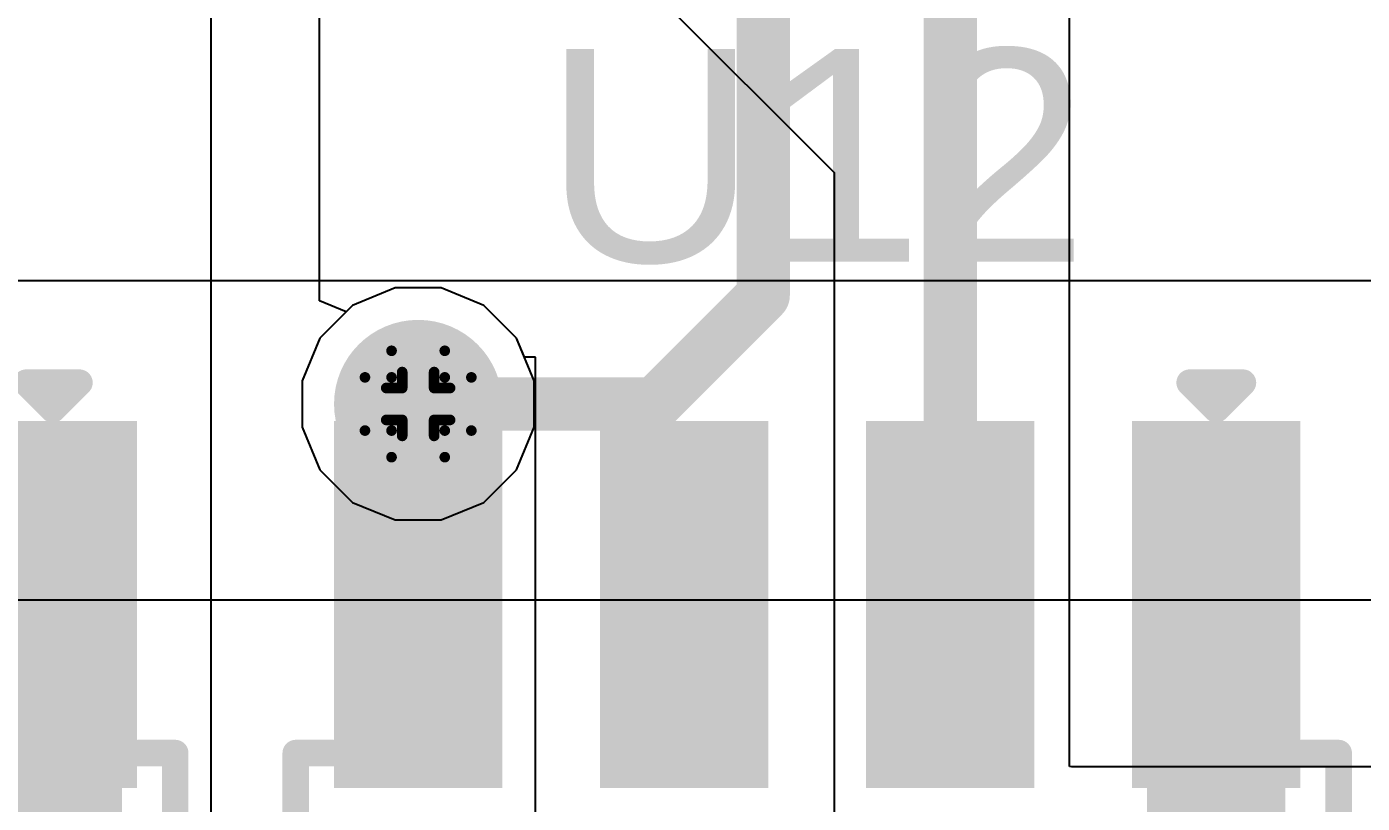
# Model space of a CAD drawing. Header units: inches. Extents: x -4 to 5258, y -4 to 5281.
# Drawn here: x 64.13 to 70.5, y 18.59 to 22.3 of the extents above; entities that cross this region are included whole.
import ezdxf

# ---------------------------------------------------------------- set-up
doc = ezdxf.new("R2010")
doc.units = ezdxf.units.IN
for name, color, linetype in [('Bottom Layer', 5, 'Continuous'), ('Bottom Solder', 6, 'Continuous'), ('Drill Drawing', 1, 'Continuous'), ('Layer 1', 16, 'Continuous'), ('Layer 2', 76, 'Continuous'), ('Top Layer', 1, 'Continuous'), ('Top Overlay', 2, 'Continuous'), ('Top Paste', 8, 'Continuous'), ('Top Solder', 216, 'Continuous'), ('Via Holes', 16, 'Continuous')]:
    doc.layers.add(name, color=color, linetype=linetype)
doc.styles.add('Arial', font='', dxfattribs={"height": 0.2})
doc.styles.get('Arial').set_extended_font_data('Arial')

# ---------------------------------------------------------------- blocks, each defined once
blk = doc.blocks.new('SOIC_8_19')
at = {"layer": 'Top Layer'}
for points in [[(-1.925, 2.205), (-1.925, 1.605), (-3.475, 1.605), (-3.475, 2.205)], [(3.475, 2.205), (3.475, 1.605), (1.925, 1.605), (1.925, 2.205)], [(-1.925, 0.935), (-1.925, 0.335), (-3.475, 0.335), (-3.475, 0.935)], [(3.475, 0.935), (3.475, 0.335), (1.925, 0.335), (1.925, 0.935)], [(-1.925, -0.335), (-1.925, -0.935), (-3.475, -0.935), (-3.475, -0.335)], [(3.475, -0.335), (3.475, -0.935), (1.925, -0.935), (1.925, -0.335)], [(-1.925, -1.605), (-1.925, -2.205), (-3.475, -2.205), (-3.475, -1.605)], [(3.475, -1.605), (3.475, -2.205), (1.925, -2.205), (1.925, -1.605)]]:
    blk.add_hatch(color=1, dxfattribs=at).paths.add_polyline_path(points)
at = {"layer": 'Top Overlay'}
blk.add_hatch(color=2, dxfattribs=at).paths.add_polyline_path([(-1.8278, 1.5748), (-1.4976, 1.5748), (-1.4976, 2.2352), (-1.8278, 2.2352)])
at = {"layer": 'Top Paste'}
for points in [[(-1.925, 2.205), (-1.925, 1.605), (-3.475, 1.605), (-3.475, 2.205)], [(3.475, 2.205), (3.475, 1.605), (1.925, 1.605), (1.925, 2.205)], [(-1.925, 0.935), (-1.925, 0.335), (-3.475, 0.335), (-3.475, 0.935)], [(3.475, 0.935), (3.475, 0.335), (1.925, 0.335), (1.925, 0.935)], [(-1.925, -0.335), (-1.925, -0.935), (-3.475, -0.935), (-3.475, -0.335)], [(3.475, -0.335), (3.475, -0.935), (1.925, -0.935), (1.925, -0.335)], [(-1.925, -1.605), (-1.925, -2.205), (-3.475, -2.205), (-3.475, -1.605)], [(3.475, -1.605), (3.475, -2.205), (1.925, -2.205), (1.925, -1.605)]]:
    blk.add_hatch(color=8, dxfattribs=at).paths.add_polyline_path(points)
at = {"layer": 'Top Solder'}
for points in [[(-1.8234, 2.3066), (-1.8234, 1.5034), (-3.5766, 1.5034), (-3.5766, 2.3066)], [(3.5766, 2.3066), (3.5766, 1.5034), (1.8234, 1.5034), (1.8234, 2.3066)], [(-1.8234, 1.0366), (-1.8234, 0.2334), (-3.5766, 0.2334), (-3.5766, 1.0366)], [(3.5766, 1.0366), (3.5766, 0.2334), (1.8234, 0.2334), (1.8234, 1.0366)], [(-1.8234, -0.2334), (-1.8234, -1.0366), (-3.5766, -1.0366), (-3.5766, -0.2334)], [(3.5766, -0.2334), (3.5766, -1.0366), (1.8234, -1.0366), (1.8234, -0.2334)], [(-1.8234, -1.5034), (-1.8234, -2.3066), (-3.5766, -2.3066), (-3.5766, -1.5034)], [(3.5766, -1.5034), (3.5766, -2.3066), (1.8234, -2.3066), (1.8234, -1.5034)]]:
    blk.add_hatch(color=216, dxfattribs=at).paths.add_polyline_path(points)
at = {"layer": 'Top Overlay'}
for points in [[(1.9906, 2.4892, 0.127, 0.127, 0), (-1.9906, 2.4892, 0.127, 0.127, 0)], [(-1.9906, 2.3114, 0.127, 0.127, 0), (-1.9906, 2.4892, 0.127, 0.127, 0)], [(1.9906, 2.3114, 0.127, 0.127, 0), (1.9906, 2.4892, 0.127, 0.127, 0)], [(-3.7592, 1.778, 0.127, 0.127, 0), (-3.7592, 2.032, 0.127, 0.127, 0)], [(-3.6322, 1.905, 0.127, 0.127, 0), (-3.7592, 2.032, 0.127, 0.127, 0)], [(-3.7592, 1.778, 0.127, 0.127, 0), (-3.6322, 1.905, 0.127, 0.127, 0)], [(-1.9906, -2.4892, 0.127, 0.127, 0), (-1.9906, -2.3114, 0.127, 0.127, 0)], [(1.9906, -2.4892, 0.127, 0.127, 0), (1.9906, -2.3114, 0.127, 0.127, 0)], [(1.9906, -2.4892, 0.127, 0.127, 0), (-1.9906, -2.4892, 0.127, 0.127, 0)]]:
    blk.add_lwpolyline(points, format="xyseb", dxfattribs=at)
for points in [[(-2.0223, 2.4892, 0.0635, 0.0635, 1), (-1.9588, 2.4892, 0.0635, 0.0635, 1)], [(-2.0223, 2.4892, 0.0635, 0.0635, 1), (-1.9588, 2.4892, 0.0635, 0.0635, 1)], [(1.9588, 2.4892, 0.0635, 0.0635, 1), (2.0223, 2.4892, 0.0635, 0.0635, 1)], [(1.9588, 2.4892, 0.0635, 0.0635, 1), (2.0223, 2.4892, 0.0635, 0.0635, 1)], [(-2.0223, 2.3114, 0.0635, 0.0635, 1), (-1.9588, 2.3114, 0.0635, 0.0635, 1)], [(1.9588, 2.3114, 0.0635, 0.0635, 1), (2.0223, 2.3114, 0.0635, 0.0635, 1)], [(-3.791, 2.032, 0.0635, 0.0635, 1), (-3.7275, 2.032, 0.0635, 0.0635, 1)], [(-3.791, 2.032, 0.0635, 0.0635, 1), (-3.7275, 2.032, 0.0635, 0.0635, 1)], [(-3.6639, 1.905, 0.0635, 0.0635, 1), (-3.6004, 1.905, 0.0635, 0.0635, 1)], [(-3.6639, 1.905, 0.0635, 0.0635, 1), (-3.6004, 1.905, 0.0635, 0.0635, 1)], [(-3.791, 1.778, 0.0635, 0.0635, 1), (-3.7275, 1.778, 0.0635, 0.0635, 1)], [(-3.791, 1.778, 0.0635, 0.0635, 1), (-3.7275, 1.778, 0.0635, 0.0635, 1)], [(-2.0223, -2.3114, 0.0635, 0.0635, 1), (-1.9588, -2.3114, 0.0635, 0.0635, 1)], [(1.9588, -2.3114, 0.0635, 0.0635, 1), (2.0223, -2.3114, 0.0635, 0.0635, 1)], [(-2.0223, -2.4892, 0.0635, 0.0635, 1), (-1.9588, -2.4892, 0.0635, 0.0635, 1)], [(-2.0223, -2.4892, 0.0635, 0.0635, 1), (-1.9588, -2.4892, 0.0635, 0.0635, 1)], [(1.9588, -2.4892, 0.0635, 0.0635, 1), (2.0223, -2.4892, 0.0635, 0.0635, 1)], [(1.9588, -2.4892, 0.0635, 0.0635, 1), (2.0223, -2.4892, 0.0635, 0.0635, 1)]]:
    blk.add_lwpolyline(points, format="xyseb", close=True, dxfattribs=at)
blk = doc.blocks.new('SOIC_8_21')
at = {"layer": 'Top Layer'}
for points in [[(-1.925, 2.205), (-1.925, 1.605), (-3.475, 1.605), (-3.475, 2.205)], [(3.475, 2.205), (3.475, 1.605), (1.925, 1.605), (1.925, 2.205)], [(-1.925, 0.935), (-1.925, 0.335), (-3.475, 0.335), (-3.475, 0.935)], [(3.475, 0.935), (3.475, 0.335), (1.925, 0.335), (1.925, 0.935)], [(-1.925, -0.335), (-1.925, -0.935), (-3.475, -0.935), (-3.475, -0.335)], [(3.475, -0.335), (3.475, -0.935), (1.925, -0.935), (1.925, -0.335)], [(-1.925, -1.605), (-1.925, -2.205), (-3.475, -2.205), (-3.475, -1.605)], [(3.475, -1.605), (3.475, -2.205), (1.925, -2.205), (1.925, -1.605)]]:
    blk.add_hatch(color=1, dxfattribs=at).paths.add_polyline_path(points)
at = {"layer": 'Top Overlay'}
blk.add_hatch(color=2, dxfattribs=at).paths.add_polyline_path([(-1.8277, 1.5748), (-1.4975, 1.5748), (-1.4975, 2.2352), (-1.8277, 2.2352)])
at = {"layer": 'Top Paste'}
for points in [[(-1.925, 2.205), (-1.925, 1.605), (-3.475, 1.605), (-3.475, 2.205)], [(3.475, 2.205), (3.475, 1.605), (1.925, 1.605), (1.925, 2.205)], [(-1.925, 0.935), (-1.925, 0.335), (-3.475, 0.335), (-3.475, 0.935)], [(3.475, 0.935), (3.475, 0.335), (1.925, 0.335), (1.925, 0.935)], [(-1.925, -0.335), (-1.925, -0.935), (-3.475, -0.935), (-3.475, -0.335)], [(3.475, -0.335), (3.475, -0.935), (1.925, -0.935), (1.925, -0.335)], [(-1.925, -1.605), (-1.925, -2.205), (-3.475, -2.205), (-3.475, -1.605)], [(3.475, -1.605), (3.475, -2.205), (1.925, -2.205), (1.925, -1.605)]]:
    blk.add_hatch(color=8, dxfattribs=at).paths.add_polyline_path(points)
at = {"layer": 'Top Solder'}
for points in [[(-1.8234, 2.3066), (-1.8234, 1.5034), (-3.5766, 1.5034), (-3.5766, 2.3066)], [(3.5766, 2.3066), (3.5766, 1.5034), (1.8234, 1.5034), (1.8234, 2.3066)], [(-1.8234, 1.0366), (-1.8234, 0.2334), (-3.5766, 0.2334), (-3.5766, 1.0366)], [(3.5766, 1.0366), (3.5766, 0.2334), (1.8234, 0.2334), (1.8234, 1.0366)], [(-1.8234, -0.2334), (-1.8234, -1.0366), (-3.5766, -1.0366), (-3.5766, -0.2334)], [(3.5766, -0.2334), (3.5766, -1.0366), (1.8234, -1.0366), (1.8234, -0.2334)], [(-1.8234, -1.5034), (-1.8234, -2.3066), (-3.5766, -2.3066), (-3.5766, -1.5034)], [(3.5766, -1.5034), (3.5766, -2.3066), (1.8234, -2.3066), (1.8234, -1.5034)]]:
    blk.add_hatch(color=216, dxfattribs=at).paths.add_polyline_path(points)
at = {"layer": 'Top Overlay'}
for points in [[(1.9906, 2.4892, 0.127, 0.127, 0), (-1.9906, 2.4892, 0.127, 0.127, 0)], [(-1.9906, 2.3114, 0.127, 0.127, 0), (-1.9906, 2.4892, 0.127, 0.127, 0)], [(1.9906, 2.3114, 0.127, 0.127, 0), (1.9906, 2.4892, 0.127, 0.127, 0)], [(-3.7592, 1.778, 0.127, 0.127, 0), (-3.7592, 2.032, 0.127, 0.127, 0)], [(-3.6322, 1.905, 0.127, 0.127, 0), (-3.7592, 2.032, 0.127, 0.127, 0)], [(-3.7592, 1.778, 0.127, 0.127, 0), (-3.6322, 1.905, 0.127, 0.127, 0)], [(-1.9906, -2.4892, 0.127, 0.127, 0), (-1.9906, -2.3114, 0.127, 0.127, 0)], [(1.9906, -2.4892, 0.127, 0.127, 0), (1.9906, -2.3114, 0.127, 0.127, 0)], [(1.9906, -2.4892, 0.127, 0.127, 0), (-1.9906, -2.4892, 0.127, 0.127, 0)]]:
    blk.add_lwpolyline(points, format="xyseb", dxfattribs=at)
for points in [[(-2.0223, 2.4892, 0.0635, 0.0635, 1), (-1.9588, 2.4892, 0.0635, 0.0635, 1)], [(-2.0223, 2.4892, 0.0635, 0.0635, 1), (-1.9588, 2.4892, 0.0635, 0.0635, 1)], [(1.9588, 2.4892, 0.0635, 0.0635, 1), (2.0223, 2.4892, 0.0635, 0.0635, 1)], [(1.9588, 2.4892, 0.0635, 0.0635, 1), (2.0223, 2.4892, 0.0635, 0.0635, 1)], [(-2.0223, 2.3114, 0.0635, 0.0635, 1), (-1.9588, 2.3114, 0.0635, 0.0635, 1)], [(1.9588, 2.3114, 0.0635, 0.0635, 1), (2.0223, 2.3114, 0.0635, 0.0635, 1)], [(-3.791, 2.032, 0.0635, 0.0635, 1), (-3.7275, 2.032, 0.0635, 0.0635, 1)], [(-3.791, 2.032, 0.0635, 0.0635, 1), (-3.7275, 2.032, 0.0635, 0.0635, 1)], [(-3.6639, 1.905, 0.0635, 0.0635, 1), (-3.6004, 1.905, 0.0635, 0.0635, 1)], [(-3.6639, 1.905, 0.0635, 0.0635, 1), (-3.6004, 1.905, 0.0635, 0.0635, 1)], [(-3.791, 1.778, 0.0635, 0.0635, 1), (-3.7275, 1.778, 0.0635, 0.0635, 1)], [(-3.791, 1.778, 0.0635, 0.0635, 1), (-3.7275, 1.778, 0.0635, 0.0635, 1)], [(-2.0223, -2.3114, 0.0635, 0.0635, 1), (-1.9588, -2.3114, 0.0635, 0.0635, 1)], [(1.9588, -2.3114, 0.0635, 0.0635, 1), (2.0223, -2.3114, 0.0635, 0.0635, 1)], [(-2.0223, -2.4892, 0.0635, 0.0635, 1), (-1.9588, -2.4892, 0.0635, 0.0635, 1)], [(-2.0223, -2.4892, 0.0635, 0.0635, 1), (-1.9588, -2.4892, 0.0635, 0.0635, 1)], [(1.9588, -2.4892, 0.0635, 0.0635, 1), (2.0223, -2.4892, 0.0635, 0.0635, 1)], [(1.9588, -2.4892, 0.0635, 0.0635, 1), (2.0223, -2.4892, 0.0635, 0.0635, 1)]]:
    blk.add_lwpolyline(points, format="xyseb", close=True, dxfattribs=at)

msp = doc.modelspace()

# ---------------------------------------------------------------- hatches: boundary and pattern name
at = {"layer": 'Bottom Layer'}
h = msp.add_hatch(color=5, dxfattribs=at)
edge = h.paths.add_edge_path()
edge.add_arc((65.9946, 20.4956), 0.3, 0, 360)
at = {"layer": 'Bottom Solder'}
h = msp.add_hatch(color=6, dxfattribs=at)
edge = h.paths.add_edge_path()
edge.add_arc((65.9946, 20.4956), 0.4016, 0, 360)
at = {"layer": 'Layer 1'}
h = msp.add_hatch(color=16, dxfattribs=at)
edge = h.paths.add_edge_path()
edge.add_arc((65.9946, 20.4956), 0.3, 0, 360)
at = {"layer": 'Layer 2'}
h = msp.add_hatch(color=76, dxfattribs=at)
edge = h.paths.add_edge_path()
edge.add_arc((65.9946, 20.4956), 0.3, 0, 360)
at = {"layer": 'Top Layer'}
h = msp.add_hatch(color=1, dxfattribs=at)
edge = h.paths.add_edge_path()
edge.add_arc((65.9946, 20.4956), 0.3, 0, 360)
at = {"layer": 'Top Solder'}
h = msp.add_hatch(color=216, dxfattribs=at)
edge = h.paths.add_edge_path()
edge.add_arc((65.9946, 20.4956), 0.4016, 0, 360)
at = {"layer": 'Via Holes'}
h = msp.add_hatch(color=7, dxfattribs=at)
edge = h.paths.add_edge_path()
edge.add_arc((65.9946, 20.4956), 0.15, 0, 360)

# ---------------------------------------------------------------- linework, layer by layer
at = {"layer": 'Bottom Layer'}
for p, q in [((105.1898, 21.0837), (50.8889, 21.0837)), ((51.1095, 19.5597), (106.4882, 19.5597))]:
    msp.add_line(p, q, dxfattribs=at)
at = {"layer": 'Drill Drawing'}
for points in [[(65.8676, 20.6226, 0.0508, 0.0508, 0), (65.8676, 20.7496, 0.0508, 0.0508, 0)], [(65.8676, 20.7496, 0.0508, 0.0508, 0), (66.1216, 20.7496, 0.0508, 0.0508, 0)], [(66.1216, 20.6226, 0.0508, 0.0508, 0), (66.1216, 20.7496, 0.0508, 0.0508, 0)], [(65.9184, 20.5718, 0.0508, 0.0508, 0), (65.9184, 20.648, 0.0508, 0.0508, 0)], [(65.9184, 20.648, 0.0508, 0.0508, 0), (66.0708, 20.648, 0.0508, 0.0508, 0)], [(66.0708, 20.5718, 0.0508, 0.0508, 0), (66.0708, 20.648, 0.0508, 0.0508, 0)], [(65.7406, 20.3686, 0.0508, 0.0508, 0), (65.7406, 20.6226, 0.0508, 0.0508, 0)], [(65.7406, 20.6226, 0.0508, 0.0508, 0), (65.8676, 20.6226, 0.0508, 0.0508, 0)], [(65.8422, 20.4194, 0.0508, 0.0508, 0), (65.8422, 20.5718, 0.0508, 0.0508, 0)], [(65.8422, 20.5718, 0.0508, 0.0508, 0), (65.9184, 20.5718, 0.0508, 0.0508, 0)], [(66.0708, 20.5718, 0.0508, 0.0508, 0), (66.147, 20.5718, 0.0508, 0.0508, 0)], [(66.1216, 20.6226, 0.0508, 0.0508, 0), (66.2486, 20.6226, 0.0508, 0.0508, 0)], [(66.147, 20.4194, 0.0508, 0.0508, 0), (66.147, 20.5718, 0.0508, 0.0508, 0)], [(66.2486, 20.3686, 0.0508, 0.0508, 0), (66.2486, 20.6226, 0.0508, 0.0508, 0)], [(65.8422, 20.4194, 0.0508, 0.0508, 0), (65.9184, 20.4194, 0.0508, 0.0508, 0)], [(65.9184, 20.3432, 0.0508, 0.0508, 0), (65.9184, 20.4194, 0.0508, 0.0508, 0)], [(66.0708, 20.4194, 0.0508, 0.0508, 0), (66.147, 20.4194, 0.0508, 0.0508, 0)], [(66.0708, 20.3432, 0.0508, 0.0508, 0), (66.0708, 20.4194, 0.0508, 0.0508, 0)], [(65.7406, 20.3686, 0.0508, 0.0508, 0), (65.8676, 20.3686, 0.0508, 0.0508, 0)], [(65.8676, 20.2416, 0.0508, 0.0508, 0), (65.8676, 20.3686, 0.0508, 0.0508, 0)], [(65.9184, 20.3432, 0.0508, 0.0508, 0), (66.0708, 20.3432, 0.0508, 0.0508, 0)], [(66.1216, 20.3686, 0.0508, 0.0508, 0), (66.2486, 20.3686, 0.0508, 0.0508, 0)], [(66.1216, 20.2416, 0.0508, 0.0508, 0), (66.1216, 20.3686, 0.0508, 0.0508, 0)], [(65.8676, 20.2416, 0.0508, 0.0508, 0), (66.1216, 20.2416, 0.0508, 0.0508, 0)]]:
    msp.add_lwpolyline(points, format="xyseb", dxfattribs=at)
for points in [[(65.8549, 20.7496, 0.0254, 0.0254, 1), (65.8803, 20.7496, 0.0254, 0.0254, 1)], [(65.8549, 20.7496, 0.0254, 0.0254, 1), (65.8803, 20.7496, 0.0254, 0.0254, 1)], [(66.1089, 20.7496, 0.0254, 0.0254, 1), (66.1343, 20.7496, 0.0254, 0.0254, 1)], [(66.1089, 20.7496, 0.0254, 0.0254, 1), (66.1343, 20.7496, 0.0254, 0.0254, 1)], [(65.9057, 20.648, 0.0254, 0.0254, 1), (65.9311, 20.648, 0.0254, 0.0254, 1)], [(65.9057, 20.648, 0.0254, 0.0254, 1), (65.9311, 20.648, 0.0254, 0.0254, 1)], [(66.0581, 20.648, 0.0254, 0.0254, 1), (66.0835, 20.648, 0.0254, 0.0254, 1)], [(66.0581, 20.648, 0.0254, 0.0254, 1), (66.0835, 20.648, 0.0254, 0.0254, 1)], [(65.7279, 20.6226, 0.0254, 0.0254, 1), (65.7533, 20.6226, 0.0254, 0.0254, 1)], [(65.7279, 20.6226, 0.0254, 0.0254, 1), (65.7533, 20.6226, 0.0254, 0.0254, 1)], [(65.8295, 20.5718, 0.0254, 0.0254, 1), (65.8549, 20.5718, 0.0254, 0.0254, 1)], [(65.8295, 20.5718, 0.0254, 0.0254, 1), (65.8549, 20.5718, 0.0254, 0.0254, 1)], [(65.8549, 20.6226, 0.0254, 0.0254, 1), (65.8803, 20.6226, 0.0254, 0.0254, 1)], [(65.8549, 20.6226, 0.0254, 0.0254, 1), (65.8803, 20.6226, 0.0254, 0.0254, 1)], [(65.9057, 20.5718, 0.0254, 0.0254, 1), (65.9311, 20.5718, 0.0254, 0.0254, 1)], [(65.9057, 20.5718, 0.0254, 0.0254, 1), (65.9311, 20.5718, 0.0254, 0.0254, 1)], [(66.0581, 20.5718, 0.0254, 0.0254, 1), (66.0835, 20.5718, 0.0254, 0.0254, 1)], [(66.0581, 20.5718, 0.0254, 0.0254, 1), (66.0835, 20.5718, 0.0254, 0.0254, 1)], [(66.1089, 20.6226, 0.0254, 0.0254, 1), (66.1343, 20.6226, 0.0254, 0.0254, 1)], [(66.1089, 20.6226, 0.0254, 0.0254, 1), (66.1343, 20.6226, 0.0254, 0.0254, 1)], [(66.1343, 20.5718, 0.0254, 0.0254, 1), (66.1597, 20.5718, 0.0254, 0.0254, 1)], [(66.1343, 20.5718, 0.0254, 0.0254, 1), (66.1597, 20.5718, 0.0254, 0.0254, 1)], [(66.2359, 20.6226, 0.0254, 0.0254, 1), (66.2613, 20.6226, 0.0254, 0.0254, 1)], [(66.2359, 20.6226, 0.0254, 0.0254, 1), (66.2613, 20.6226, 0.0254, 0.0254, 1)], [(65.8295, 20.4194, 0.0254, 0.0254, 1), (65.8549, 20.4194, 0.0254, 0.0254, 1)], [(65.8295, 20.4194, 0.0254, 0.0254, 1), (65.8549, 20.4194, 0.0254, 0.0254, 1)], [(65.9057, 20.4194, 0.0254, 0.0254, 1), (65.9311, 20.4194, 0.0254, 0.0254, 1)], [(65.9057, 20.4194, 0.0254, 0.0254, 1), (65.9311, 20.4194, 0.0254, 0.0254, 1)], [(66.0581, 20.4194, 0.0254, 0.0254, 1), (66.0835, 20.4194, 0.0254, 0.0254, 1)], [(66.0581, 20.4194, 0.0254, 0.0254, 1), (66.0835, 20.4194, 0.0254, 0.0254, 1)], [(66.1343, 20.4194, 0.0254, 0.0254, 1), (66.1597, 20.4194, 0.0254, 0.0254, 1)], [(66.1343, 20.4194, 0.0254, 0.0254, 1), (66.1597, 20.4194, 0.0254, 0.0254, 1)], [(65.7279, 20.3686, 0.0254, 0.0254, 1), (65.7533, 20.3686, 0.0254, 0.0254, 1)], [(65.7279, 20.3686, 0.0254, 0.0254, 1), (65.7533, 20.3686, 0.0254, 0.0254, 1)], [(65.8549, 20.3686, 0.0254, 0.0254, 1), (65.8803, 20.3686, 0.0254, 0.0254, 1)], [(65.8549, 20.3686, 0.0254, 0.0254, 1), (65.8803, 20.3686, 0.0254, 0.0254, 1)], [(65.9057, 20.3432, 0.0254, 0.0254, 1), (65.9311, 20.3432, 0.0254, 0.0254, 1)], [(65.9057, 20.3432, 0.0254, 0.0254, 1), (65.9311, 20.3432, 0.0254, 0.0254, 1)], [(66.0581, 20.3432, 0.0254, 0.0254, 1), (66.0835, 20.3432, 0.0254, 0.0254, 1)], [(66.0581, 20.3432, 0.0254, 0.0254, 1), (66.0835, 20.3432, 0.0254, 0.0254, 1)], [(66.1089, 20.3686, 0.0254, 0.0254, 1), (66.1343, 20.3686, 0.0254, 0.0254, 1)], [(66.1089, 20.3686, 0.0254, 0.0254, 1), (66.1343, 20.3686, 0.0254, 0.0254, 1)], [(66.2359, 20.3686, 0.0254, 0.0254, 1), (66.2613, 20.3686, 0.0254, 0.0254, 1)], [(66.2359, 20.3686, 0.0254, 0.0254, 1), (66.2613, 20.3686, 0.0254, 0.0254, 1)], [(65.8549, 20.2416, 0.0254, 0.0254, 1), (65.8803, 20.2416, 0.0254, 0.0254, 1)], [(65.8549, 20.2416, 0.0254, 0.0254, 1), (65.8803, 20.2416, 0.0254, 0.0254, 1)], [(66.1089, 20.2416, 0.0254, 0.0254, 1), (66.1343, 20.2416, 0.0254, 0.0254, 1)], [(66.1089, 20.2416, 0.0254, 0.0254, 1), (66.1343, 20.2416, 0.0254, 0.0254, 1)]]:
    msp.add_lwpolyline(points, format="xyseb", close=True, dxfattribs=at)
at = {"layer": 'Layer 1'}
for p, q in [((65.8844, 21.0496), (65.6808, 20.9653)), ((66.1048, 21.0496), (65.8844, 21.0496)), ((66.3084, 20.9653), (66.1048, 21.0496)), ((65.6808, 20.9653), (65.525, 20.8094)), ((66.4643, 20.8094), (66.3084, 20.9653)), ((65.525, 20.8094), (65.4406, 20.6058)), ((66.5486, 20.6058), (66.4643, 20.8094)), ((65.4406, 20.6058), (65.4406, 20.3854)), ((66.5486, 20.3854), (66.5486, 20.6058)), ((65.4406, 20.3854), (65.525, 20.1818)), ((66.4643, 20.1818), (66.5486, 20.3854)), ((65.525, 20.1818), (65.6808, 20.0259)), ((66.3084, 20.0259), (66.4643, 20.1818)), ((65.6808, 20.0259), (65.8844, 19.9416)), ((66.1048, 19.9416), (66.3084, 20.0259)), ((65.8844, 19.9416), (66.1048, 19.9416))]:
    msp.add_line(p, q, dxfattribs=at)
at = {"layer": 'Layer 2'}
for points in [[(67.6419, 21.0136, 0.254, 0.254, 0), (67.6419, 22.9158, 0.254, 0.254, 0)], [(67.1239, 20.4955, 0.254, 0.254, 0), (67.6419, 21.0136, 0.254, 0.254, 0)], [(65.9947, 20.4955, 0.254, 0.254, 0), (67.1239, 20.4955, 0.254, 0.254, 0)]]:
    msp.add_lwpolyline(points, format="xyseb", dxfattribs=at)
for points in [[(67.5784, 21.0136, 0.127, 0.127, 1), (67.7054, 21.0136, 0.127, 0.127, 1)], [(67.5784, 21.0136, 0.127, 0.127, 1), (67.7054, 21.0136, 0.127, 0.127, 1)], [(65.9312, 20.4955, 0.127, 0.127, 1), (66.0582, 20.4955, 0.127, 0.127, 1)], [(67.0604, 20.4955, 0.127, 0.127, 1), (67.1874, 20.4955, 0.127, 0.127, 1)], [(67.0604, 20.4955, 0.127, 0.127, 1), (67.1874, 20.4955, 0.127, 0.127, 1)]]:
    msp.add_lwpolyline(points, format="xyseb", close=True, dxfattribs=at)
at = {"layer": 'Top Layer'}
for p, q in [((65.0045, 28.0522), (65.0045, 15.6245)), ((65.5238, 20.9879), (65.5238, 28.0522)), ((65.8732, 23.7082), (67.9804, 21.601)), ((69.1031, 18.764), (69.1031, 23.6182)), ((67.9804, 21.601), (67.9804, 18.2572)), ((65.8844, 21.0496), (65.6808, 20.9653)), ((66.1048, 21.0496), (65.8844, 21.0496)), ((66.3084, 20.9653), (66.1048, 21.0496)), ((65.6508, 20.9353), (65.5238, 20.9879)), ((65.6808, 20.9653), (65.6508, 20.9353)), ((66.4643, 20.8094), (66.3084, 20.9653)), ((66.502, 20.7184), (66.4643, 20.8094)), ((66.5548, 20.7184), (66.502, 20.7184)), ((66.5548, 18.2669), (66.5548, 20.7184)), ((69.1129, 18.763), (69.1031, 18.764)), ((70.9633, 18.763), (69.1129, 18.763))]:
    msp.add_line(p, q, dxfattribs=at)
for points in [[(68.5346, 19.538, 0.254, 0.254, 0), (68.5346, 22.9938, 0.254, 0.254, 0)], [(65.9946, 19.538, 0.5588, 0.5588, 0), (65.9946, 20.4956, 0.5588, 0.5588, 0)]]:
    msp.add_lwpolyline(points, format="xyseb", dxfattribs=at)
for points in [[(65.8549, 20.4956, 0.2794, 0.2794, 1), (66.1343, 20.4956, 0.2794, 0.2794, 1)], [(65.8549, 19.538, 0.2794, 0.2794, 1), (66.1343, 19.538, 0.2794, 0.2794, 1)], [(68.4711, 19.538, 0.127, 0.127, 1), (68.5981, 19.538, 0.127, 0.127, 1)]]:
    msp.add_lwpolyline(points, format="xyseb", close=True, dxfattribs=at)

# ---------------------------------------------------------------- block references
at = {"rotation": 270}
for name, p in [('SOIC_8_19', (62.3455, 16.838)), ('SOIC_8_21', (67.8996, 16.838))]:
    msp.add_blockref(name, p, dxfattribs=at)

# ---------------------------------------------------------------- texts
at = {"layer": 'Top Overlay', "style": 'Arial'}
msp.add_text('U12', height=1.016, dxfattribs=at).set_placement((66.5924, 21.1745))

doc.saveas('drawing.dxf')
